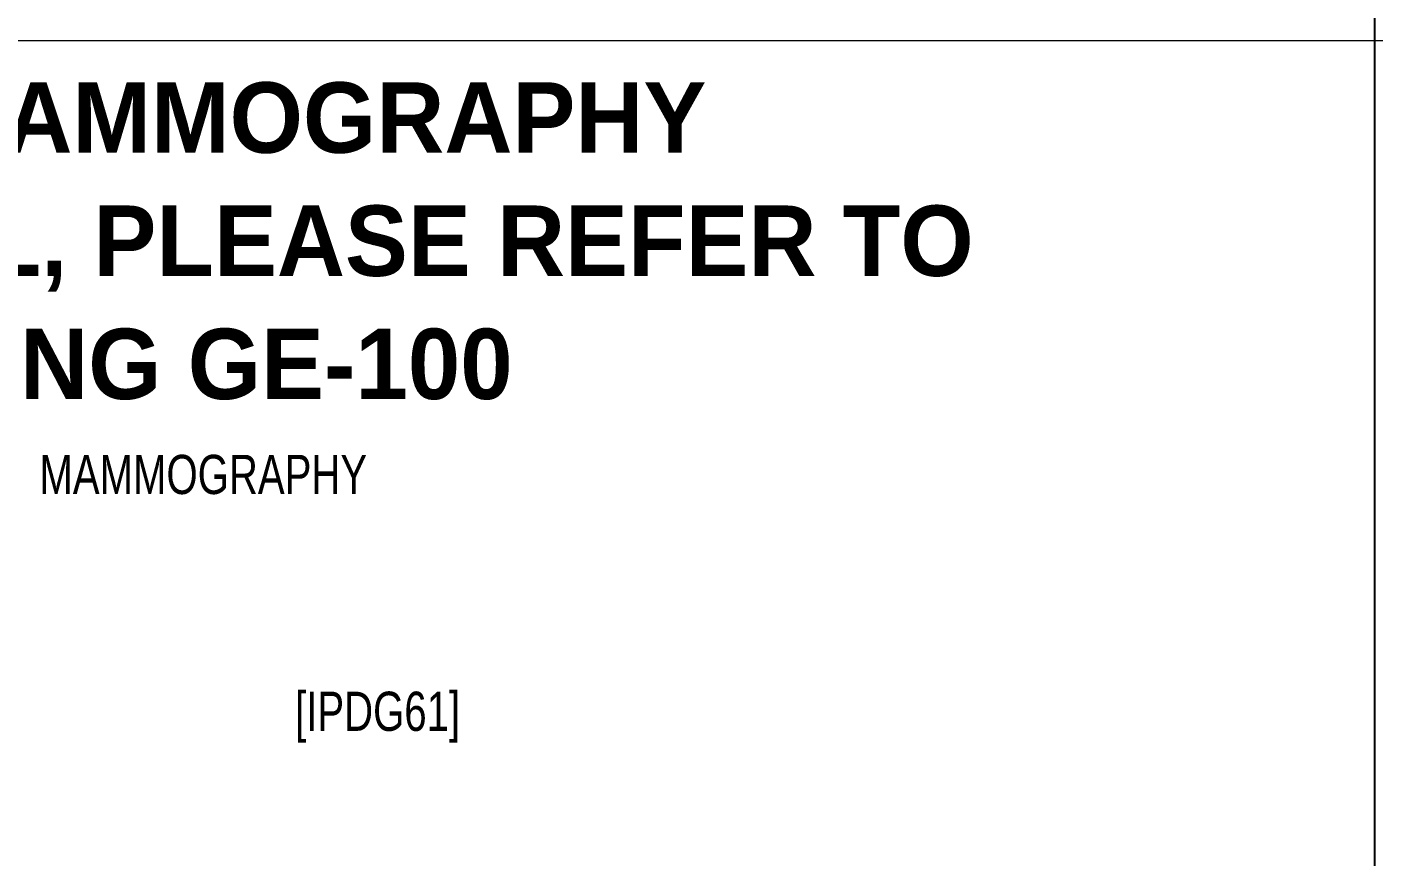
# Model space of a CAD drawing. Header units: metres. Extents: x 75097 to 220695, y -1557923 to -1361206.
# Drawn here: x 111571 to 115034, y -1440533 to -1438413 of the extents above; entities that cross this region are included whole.
import ezdxf

# ---------------------------------------------------------------- set-up
doc = ezdxf.new("R2010")
doc.units = ezdxf.units.M
doc.layers.get('0').update_dxf_attribs({"lineweight": 0})
doc.layers.add('A-100 - Copy$0$72_EGR_BASE_TEXT', color=8, linetype='Continuous', lineweight=0)
doc.layers.add('A-100 - Copy$0$Walls', color=8, linetype='Continuous', lineweight=0)
doc.layers.add('A-100 - Copy$0$axes', color=8, linetype='Continuous')
doc.layers.add('GE-SPECIFICATIONS', color=7, linetype='Continuous')
doc.styles.add('A-100 - Copy$0$X3G_ENTITY_2587EA', font='swisscl.ttf', dxfattribs={"height": 200})
doc.styles.add('Optima_5', font='', dxfattribs={"height": 3.001645})
doc.styles.get('Optima_5').set_extended_font_data('Optima')

# ---------------------------------------------------------------- blocks, each defined once
blk = doc.blocks.new('A-100 - Copy')
at = {"layer": 'A-100 - Copy$0$axes'}
blk.add_line((115013.3, -1477297.4, 0), (115013.3, -1366771.9, 0), dxfattribs=at)
at = {"layer": 'A-100 - Copy$0$Walls'}
blk.add_line((115033.8, -1438447.7, 2.4), (109430.3, -1438447.7, 2.4), dxfattribs=at)
at = {"layer": 'A-100 - Copy$0$72_EGR_BASE_TEXT', "char_height": 100, "attachment_point": 2, "style": 'A-100 - Copy$0$X3G_ENTITY_2587EA'}
for s, insert in [('MAMMOGRAPHY', (112020.9, -1439505.6, 2.4)), ('[IPDG61]', (112466.1, -1440110.7, 2.4))]:
    blk.add_mtext(s, dxfattribs=dict(at, insert=insert))

msp = doc.modelspace()

# ---------------------------------------------------------------- block references
msp.add_blockref('A-100 - Copy', (0, 0))

# ---------------------------------------------------------------- next in the draw order: texts
at = {"layer": 'GE-SPECIFICATIONS', "insert": (110737.1, -1438553.9, 0), "char_height": 180.099, "width": 3356.888, "attachment_point": 1, "rotation": 360, "line_spacing_factor": 1.047943, "style": 'Optima_5'}
msp.add_mtext('{\\Fbold|c0;FOR MAMMOGRAPHY DETAIL, PLEASE REFER TO DRAWING GE-100}', dxfattribs=at)

doc.saveas('drawing.dxf')
